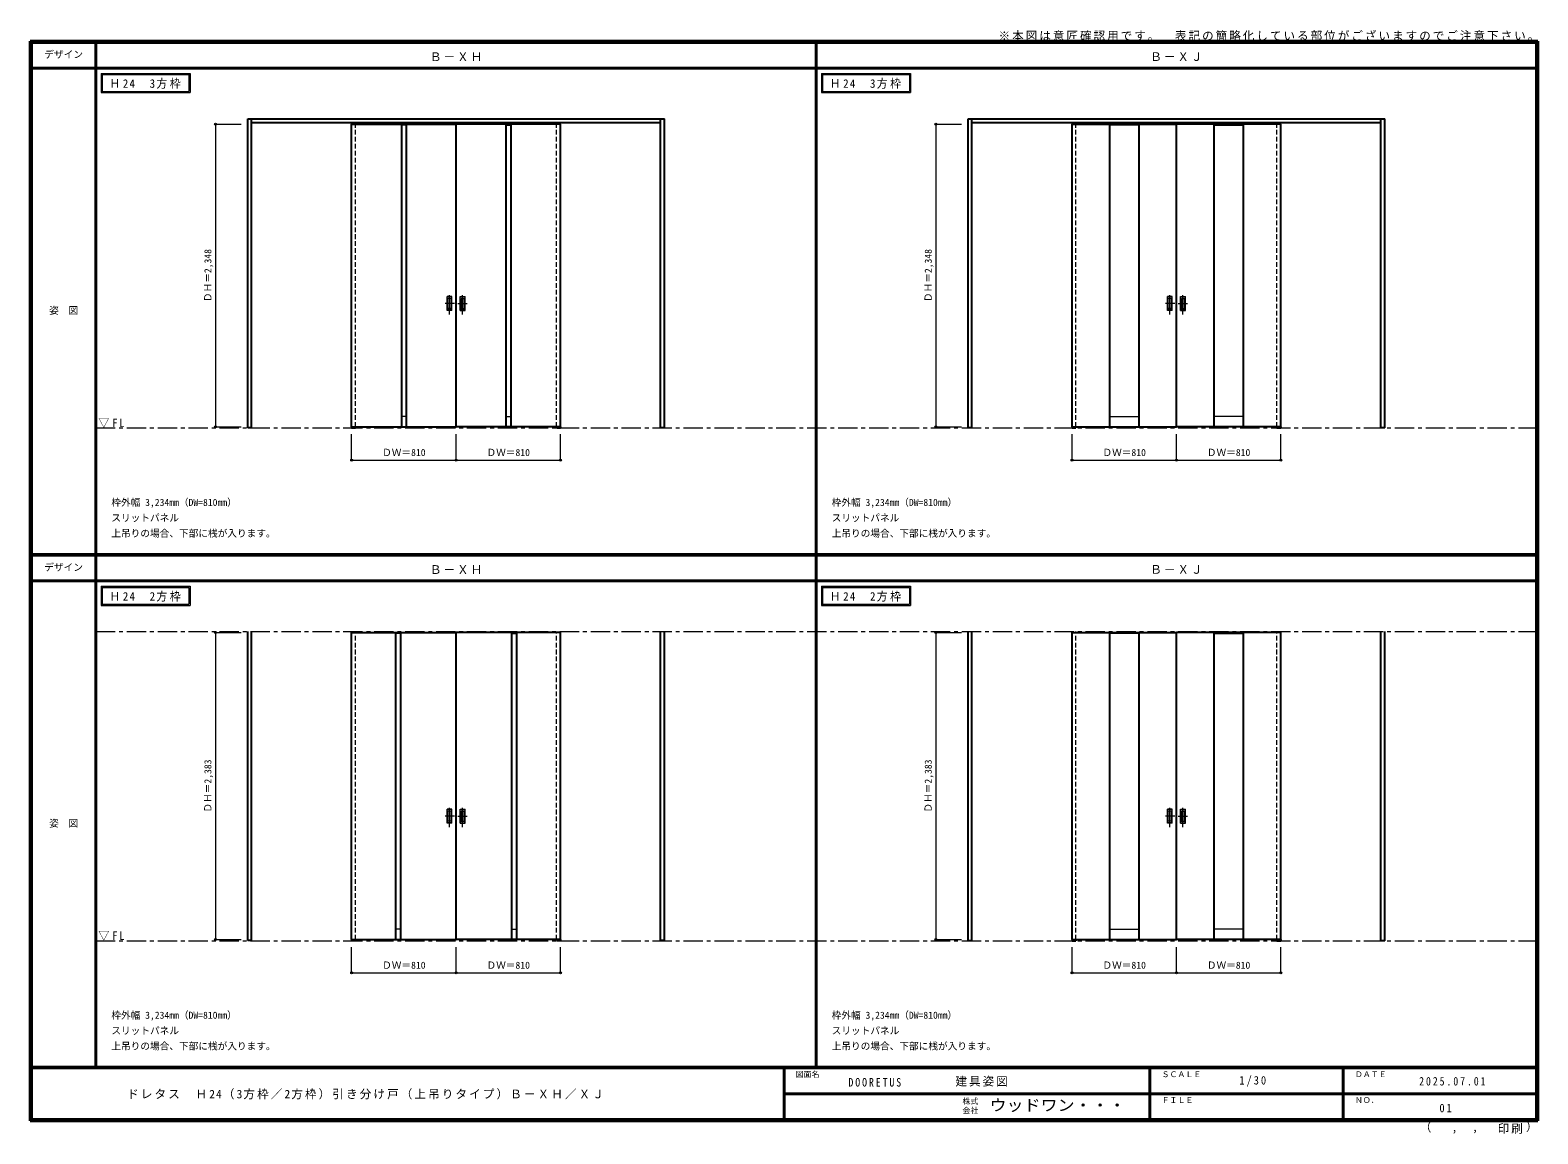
# Model space of a CAD drawing. Units: millimetres, scale not verified. Extents: x -6000 to 5700, y -4307 to 4260.
import ezdxf
from ezdxf.enums import TextEntityAlignment as Align

# ---------------------------------------------------------------- set-up
doc = ezdxf.new("R2010")
doc.units = ezdxf.units.MM
doc.header["$LTSCALE"] = 30
doc.header["$PDMODE"] = 32
doc.header["$PDSIZE"] = 15
doc.linetypes.add('CHAIN1', pattern=[8, 5, -1, 1, -1])
doc.linetypes.add('DASHED1', pattern=[1.8, 1.2, -0.6])
for name, color, linetype, lineweight in [('0-1_通り芯', 7, 'CHAIN1', 18), ('0-2_扉', 3, 'Continuous', 25), ('0-3_仕上げ', 7, 'Continuous', 18), ('0-4_枠', 3, 'Continuous', 25), ('0-6_引手', 7, 'Continuous', 18), ('0-A_文字', 7, 'Continuous', 18), ('0-B_寸法', 7, 'Continuous', 9), ('F-1_枠', 6, 'Continuous', 40)]:
    doc.layers.add(name, color=color, linetype=linetype, lineweight=lineweight)
doc.layers.add('F-A_文字', color=7, linetype='Continuous')
doc.styles.add('ＭＳ ゴシック', font='')
doc.styles.get('ＭＳ ゴシック').set_extended_font_data('MS Gothic')

msp = doc.modelspace()

# ---------------------------------------------------------------- linework, layer by layer
at = {"layer": '0-1_通り芯'}
for p, q in [((-5490, 1173), (5690, 1173)), ((-5490, -407.5), (5690, -407.5)), ((-5490, -2807.5), (5690, -2807.5))]:
    msp.add_line(p, q, dxfattribs=at)
at = {"layer": '0-2_扉', "color": 4, "linetype": 'DASHED1', "lineweight": 9}
for p, q in [((-3505, 1181), (-3505, 3543)), ((-3475, 1181), (-3475, 3543)), ((-3475, 1181.5), (-3475, 3529.5)), ((-1915, 1181), (-1915, 3543)), ((-1915, 1181.5), (-1915, 3529.5)), ((-1885, 1181), (-1885, 3543)), ((2085, 1181), (2085, 3543)), ((2115, 1181), (2115, 3543)), ((2115, 1181.5), (2115, 3529.5)), ((3675, 1181), (3675, 3543)), ((3675, 1181.5), (3675, 3529.5)), ((3705, 1181), (3705, 3543)), ((-3505, -2799), (-3505, -407.5)), ((-3475, -2799), (-3475, -407.5)), ((-3475, -2798.5), (-3475, -415.5)), ((-1915, -2799), (-1915, -407.5)), ((-1915, -2798.5), (-1915, -415.5)), ((-1885, -2799), (-1885, -407.5)), ((2085, -2799), (2085, -407.5)), ((2115, -2799), (2115, -407.5)), ((2115, -2798.5), (2115, -415.5)), ((3675, -2799), (3675, -407.5)), ((3675, -2798.5), (3675, -415.5)), ((3705, -2799), (3705, -407.5))]:
    msp.add_line(p, q, dxfattribs=at)
at = {"layer": '0-2_扉'}
for p, q in [((-3505, 3529.5), (-2695, 3529.5)), ((-3505, 1181.5), (-3505, 3529.5)), ((-1885, 3529.5), (-2695, 3529.5)), ((-2695, 1181.5), (-2695, 3529.5)), ((-1885, 1181.5), (-1885, 3529.5)), ((2085, 3529.5), (2895, 3529.5)), ((2085, 1181.5), (2085, 3529.5)), ((3705, 3529.5), (2895, 3529.5)), ((2895, 1181.5), (2895, 3529.5)), ((3705, 1181.5), (3705, 3529.5)), ((-3505, 1181.5), (-2695, 1181.5)), ((-3505, 1181.5), (-3505, 1173)), ((-3505, 1173), (-3475, 1173)), ((-3475, 1181.5), (-3475, 1173)), ((-1885, 1181.5), (-2695, 1181.5)), ((-1915, 1181.5), (-1915, 1173)), ((-1915, 1173), (-1885, 1173)), ((-1885, 1181.5), (-1885, 1173)), ((2085, 1181.5), (2895, 1181.5)), ((2085, 1181.5), (2085, 1173)), ((2085, 1173), (2115, 1173)), ((2115, 1181.5), (2115, 1173)), ((3705, 1181.5), (2895, 1181.5)), ((3675, 1181.5), (3675, 1173)), ((3675, 1173), (3705, 1173)), ((3705, 1181.5), (3705, 1173)), ((-3505, -415.5), (-2695, -415.5)), ((-3505, -2798.5), (-3505, -415.5)), ((-1885, -415.5), (-2695, -415.5)), ((-2695, -2798.5), (-2695, -415.5)), ((-1885, -2798.5), (-1885, -415.5)), ((2085, -415.5), (2895, -415.5)), ((2085, -2798.5), (2085, -415.5)), ((3705, -415.5), (2895, -415.5)), ((2895, -2798.5), (2895, -415.5)), ((3705, -2798.5), (3705, -415.5)), ((-3505, -2798.5), (-2695, -2798.5)), ((-3505, -2798.5), (-3505, -2807)), ((-3505, -2807), (-3475, -2807)), ((-3475, -2798.5), (-3475, -2807)), ((-1885, -2798.5), (-2695, -2798.5)), ((-1915, -2798.5), (-1915, -2807)), ((-1915, -2807), (-1885, -2807)), ((-1885, -2798.5), (-1885, -2807)), ((2085, -2798.5), (2895, -2798.5)), ((2085, -2798.5), (2085, -2807.5)), ((2085, -2807.5), (2115, -2807.5)), ((2115, -2798.5), (2115, -2807.5)), ((3705, -2798.5), (2895, -2798.5)), ((3675, -2798.5), (3675, -2807.5)), ((3675, -2807.5), (3705, -2807.5)), ((3705, -2798.5), (3705, -2807.5))]:
    msp.add_line(p, q, dxfattribs=at)
at = {"layer": '0-3_仕上げ', "color": 3, "lineweight": 25}
for p, q in [((-3119, 3529.5), (-3119, 1181.5)), ((-3081, 3529.5), (-3081, 1181.5)), ((-2309, 3529.5), (-2309, 1181.5)), ((-2271, 3529.5), (-2271, 1181.5)), ((2376, 3529.5), (2376, 1181.5)), ((2604, 3529.5), (2604, 1181.5)), ((3186, 3529.5), (3186, 1181.5)), ((3414, 3529.5), (3414, 1181.5)), ((-3164, -415.5), (-3164, -2798.5)), ((-3126, -415.5), (-3126, -2798.5)), ((-2264, -415.5), (-2264, -2798.5)), ((-2226, -415.5), (-2226, -2798.5)), ((2376, -415.5), (2376, -2798.5)), ((2604, -415.5), (2604, -2798.5)), ((3186, -415.5), (3186, -2798.5)), ((3414, -415.5), (3414, -2798.5))]:
    msp.add_line(p, q, dxfattribs=at)
at = {"layer": '0-3_仕上げ'}
for p, q in [((-3081, 3521.5), (-3119, 3521.5)), ((-2309, 3521.5), (-2271, 3521.5)), ((2604, 3521.5), (2376, 3521.5)), ((3186, 3521.5), (3414, 3521.5)), ((-3081, 1261.5), (-3119, 1261.5)), ((-2309, 1261.5), (-2271, 1261.5)), ((2376, 1261.5), (2604, 1261.5)), ((3414, 1261.5), (3186, 1261.5)), ((-3126, -423.5), (-3164, -423.5)), ((-2264, -423.5), (-2226, -423.5)), ((2604, -423.5), (2376, -423.5)), ((3186, -423.5), (3414, -423.5)), ((-3126, -2718.5), (-3164, -2718.5)), ((-2264, -2718.5), (-2226, -2718.5)), ((2376, -2718.5), (2604, -2718.5)), ((3414, -2718.5), (3186, -2718.5))]:
    msp.add_line(p, q, dxfattribs=at)
at = {"layer": '0-4_枠'}
for p, q in [((-4312, 3573), (-1078, 3573)), ((-4312, 1173), (-4312, 3573)), ((-4282, 1173), (-4282, 3573)), ((-4282, 3543), (-1108, 3543)), ((-1108, 1173), (-1108, 3573)), ((-1078, 1173), (-1078, 3573)), ((1278, 3573), (4512, 3573)), ((1278, 1173), (1278, 3573)), ((1308, 1173), (1308, 3573)), ((1308, 3543), (4482, 3543)), ((4482, 1173), (4482, 3573)), ((4512, 1173), (4512, 3573)), ((-4282, 1173), (-4312, 1173)), ((-1078, 1173), (-1108, 1173)), ((1308, 1173), (1278, 1173)), ((4512, 1173), (4482, 1173)), ((-4312, -2807), (-4312, -407.5)), ((-4282, -2807), (-4282, -407.5)), ((-1108, -2807), (-1108, -407.5)), ((-1078, -2807), (-1078, -407.5)), ((1278, -2807.5), (1278, -407.5)), ((1308, -2807.5), (1308, -407.5)), ((4482, -2807.5), (4482, -407.5)), ((4512, -2807.5), (4512, -407.5)), ((-4282, -2807), (-4312, -2807)), ((-1078, -2807), (-1108, -2807)), ((1308, -2807.5), (1278, -2807.5)), ((4512, -2807.5), (4482, -2807.5))]:
    msp.add_line(p, q, dxfattribs=at)
at = {"layer": '0-6_引手', "linetype": 'CHAIN1'}
for p, q in [((-2746, 2053.77), (-2746, 2224.62)), ((-2644, 2053.77), (-2644, 2224.62)), ((2844, 2053.77), (2844, 2224.62)), ((2946, 2053.77), (2946, 2224.62)), ((-2707.93, 2139), (-2780.44, 2139)), ((-2682.07, 2139), (-2609.56, 2139)), ((2882.07, 2139), (2809.56, 2139)), ((2907.93, 2139), (2980.43, 2139)), ((-2707.93, -1841), (-2780.44, -1841)), ((-2746, -1926.23), (-2746, -1755.38)), ((-2682.07, -1841), (-2609.56, -1841)), ((-2644, -1926.23), (-2644, -1755.38)), ((2882.07, -1841), (2809.56, -1841)), ((2844, -1926.23), (2844, -1755.38)), ((2907.93, -1841), (2980.43, -1841)), ((2946, -1926.23), (2946, -1755.38))]:
    msp.add_line(p, q, dxfattribs=at)
at = {"layer": '0-6_引手'}
for p, q in [((-2727, 2194), (-2765, 2194)), ((-2765, 2084), (-2765, 2194)), ((-2733.5, 2178), (-2758.5, 2178)), ((-2758.5, 2100), (-2758.5, 2178)), ((-2733.5, 2100), (-2733.5, 2178)), ((-2727, 2084), (-2727, 2194)), ((-2663, 2194), (-2625, 2194)), ((-2663, 2084), (-2663, 2194)), ((-2656.5, 2178), (-2631.5, 2178)), ((-2656.5, 2100), (-2656.5, 2178)), ((-2631.5, 2100), (-2631.5, 2178)), ((-2625, 2084), (-2625, 2194)), ((2863, 2194), (2825, 2194)), ((2825, 2084), (2825, 2194)), ((2856.5, 2178), (2831.5, 2178)), ((2831.5, 2100), (2831.5, 2178)), ((2856.5, 2100), (2856.5, 2178)), ((2863, 2084), (2863, 2194)), ((2927, 2194), (2965, 2194)), ((2927, 2084), (2927, 2194)), ((2933.5, 2178), (2958.5, 2178)), ((2933.5, 2100), (2933.5, 2178)), ((2958.5, 2100), (2958.5, 2178)), ((2965, 2084), (2965, 2194)), ((-2727, 2084), (-2765, 2084)), ((-2733.5, 2100), (-2758.5, 2100)), ((-2663, 2084), (-2625, 2084)), ((-2656.5, 2100), (-2631.5, 2100)), ((2863, 2084), (2825, 2084)), ((2856.5, 2100), (2831.5, 2100)), ((2927, 2084), (2965, 2084)), ((2933.5, 2100), (2958.5, 2100)), ((-2727, -1786), (-2765, -1786)), ((-2765, -1896), (-2765, -1786)), ((-2733.5, -1802), (-2758.5, -1802)), ((-2758.5, -1880), (-2758.5, -1802)), ((-2733.5, -1880), (-2733.5, -1802)), ((-2727, -1896), (-2727, -1786)), ((-2663, -1786), (-2625, -1786)), ((-2663, -1896), (-2663, -1786)), ((-2656.5, -1802), (-2631.5, -1802)), ((-2656.5, -1880), (-2656.5, -1802)), ((-2631.5, -1880), (-2631.5, -1802)), ((-2625, -1896), (-2625, -1786)), ((2863, -1786), (2825, -1786)), ((2825, -1896), (2825, -1786)), ((2856.5, -1802), (2831.5, -1802)), ((2831.5, -1880), (2831.5, -1802)), ((2856.5, -1880), (2856.5, -1802)), ((2863, -1896), (2863, -1786)), ((2927, -1786), (2965, -1786)), ((2927, -1896), (2927, -1786)), ((2933.5, -1802), (2958.5, -1802)), ((2933.5, -1880), (2933.5, -1802)), ((2958.5, -1880), (2958.5, -1802)), ((2965, -1896), (2965, -1786)), ((-2727, -1896), (-2765, -1896)), ((-2733.5, -1880), (-2758.5, -1880)), ((-2663, -1896), (-2625, -1896)), ((-2656.5, -1880), (-2631.5, -1880)), ((2863, -1896), (2825, -1896)), ((2856.5, -1880), (2831.5, -1880)), ((2927, -1896), (2965, -1896)), ((2933.5, -1880), (2958.5, -1880))]:
    msp.add_line(p, q, dxfattribs=at)
at = {"layer": '0-6_引手', "linetype": 'DASHED1'}
for p, q in [((-2762, 2088), (-2762, 2190)), ((-2628, 2088), (-2628, 2190)), ((2828, 2088), (2828, 2190)), ((2962, 2088), (2962, 2190)), ((-2730, 2088), (-2762, 2088)), ((-2660, 2088), (-2628, 2088)), ((2860, 2088), (2828, 2088)), ((2930, 2088), (2962, 2088)), ((-2762, -1892), (-2762, -1790)), ((-2628, -1892), (-2628, -1790)), ((2828, -1892), (2828, -1790)), ((2962, -1892), (2962, -1790)), ((-2730, -1892), (-2762, -1892)), ((-2660, -1892), (-2628, -1892)), ((2860, -1892), (2828, -1892)), ((2930, -1892), (2962, -1892))]:
    msp.add_line(p, q, dxfattribs=at)
for points in [[(-2730, 2088), (-2730, 2190), (-2762, 2190)], [(-2660, 2088), (-2660, 2190), (-2628, 2190)], [(2860, 2088), (2860, 2190), (2828, 2190)], [(2930, 2088), (2930, 2190), (2962, 2190)], [(-2730, -1892), (-2730, -1790), (-2762, -1790)], [(-2660, -1892), (-2660, -1790), (-2628, -1790)], [(2860, -1892), (2860, -1790), (2828, -1790)], [(2930, -1892), (2930, -1790), (2962, -1790)]]:
    msp.add_lwpolyline(points, dxfattribs=at)
at = {"layer": '0-A_文字'}
for p, q in [((-5450, 3925), (-5450, 3775)), ((-5440, 3915), (-5440, 3785)), ((-5440, 3915), (-4767.38, 3915)), ((-4767.38, 3915), (-4767.38, 3785)), ((140, 3925), (140, 3775)), ((150, 3915), (150, 3785)), ((150, 3915), (822.62, 3915)), ((822.62, 3915), (822.62, 3785)), ((-5450, 3775), (-4757.38, 3775)), ((-5440, 3785), (-4767.38, 3785)), ((140, 3775), (832.62, 3775)), ((150, 3785), (822.62, 3785)), ((-5450, -55.5), (-5450, -205.5)), ((-5440, -65.5), (-5440, -195.5)), ((-5440, -65.5), (-4767.38, -65.5)), ((-4767.38, -65.5), (-4767.38, -195.5)), ((140, -55.5), (140, -205.5)), ((150, -65.5), (150, -195.5)), ((150, -65.5), (822.62, -65.5)), ((822.62, -65.5), (822.62, -195.5)), ((-5450, -205.5), (-4757.38, -205.5)), ((-5440, -195.5), (-4767.38, -195.5)), ((140, -205.5), (832.62, -205.5)), ((150, -195.5), (822.62, -195.5))]:
    msp.add_line(p, q, dxfattribs=at)
for points in [[(-5450, 3925), (-4757.38, 3925), (-4757.38, 3775)], [(140, 3925), (832.62, 3925), (832.62, 3775)], [(-5450, -55.5), (-4757.38, -55.5), (-4757.38, -205.5)], [(140, -55.5), (832.62, -55.5), (832.62, -205.5)]]:
    msp.add_lwpolyline(points, dxfattribs=at)
at = {"layer": '0-B_寸法', "color": 4}
for p, q in [((-4562, 3529.5), (-4362, 3529.5)), ((-4562, 3529.5), (-4562, 1181.5)), ((1028, 3529.5), (1228, 3529.5)), ((1028, 3529.5), (1028, 1181.5)), ((-4562, 1181.5), (-4362, 1181.5)), ((1028, 1181.5), (1228, 1181.5)), ((-3505, 923), (-3505, 1123)), ((-2695, 923), (-2695, 1123)), ((-1885, 923), (-1885, 1123)), ((2085, 923), (2085, 1123)), ((2895, 923), (2895, 1123)), ((3705, 923), (3705, 1123)), ((-3505, 923), (-1885, 923)), ((2085, 923), (3705, 923)), ((-4562, -415.5), (-4362, -415.5)), ((-4562, -415.5), (-4562, -2798.5)), ((1028, -415.5), (1228, -415.5)), ((1028, -415.5), (1028, -2798.5)), ((-4562, -2798.5), (-4362, -2798.5)), ((1028, -2798.5), (1228, -2798.5)), ((-3505, -3057), (-3505, -2857)), ((-2695, -3057), (-2695, -2857)), ((-1885, -3057), (-1885, -2857)), ((2085, -3057), (2085, -2857)), ((2895, -3057), (2895, -2857)), ((3705, -3057), (3705, -2857)), ((-3505, -3057), (-1885, -3057)), ((2085, -3057), (3705, -3057))]:
    msp.add_line(p, q, dxfattribs=at)
at = {"layer": '0-B_寸法'}
for p in [(-4562, 3529.5), (1028, 3529.5), (-4562, 1181.5), (1028, 1181.5), (-3505, 923), (-2695, 923), (-1885, 923), (2085, 923), (2895, 923), (3705, 923), (-4562, -415.5), (1028, -415.5), (-4562, -2798.5), (1028, -2798.5), (-3505, -3057), (-2695, -3057), (-1885, -3057), (2085, -3057), (2895, -3057), (3705, -3057)]:
    msp.add_point(p, dxfattribs=at)
at = {"layer": 'F-1_枠'}
for p, q in [((-6000, 4175), (5700, 4175)), ((-6000, 4175), (-6000, -4205)), ((-6000, 4170), (5700, 4170)), ((-6000, 4165), (5700, 4165)), ((-5995, 4175), (-5995, -4205)), ((-5990, 4175), (-5990, -4205)), ((-5490, 4175), (-5490, -3790)), ((100, -3790), (100, 4175)), ((5690, 4175), (5690, -4205)), ((5695, 4175), (5695, -4205)), ((5700, 4175), (5700, -4205)), ((-6000, 3965), (5700, 3965)), ((-6000, 190.5), (5700, 190.5)), ((-6000, 187.5), (5700, 187.5)), ((-6000, 184.5), (5700, 184.5)), ((-6000, -15.5), (5700, -15.5)), ((5700, -3790), (-6000, -3790)), ((5700, -3795), (-6000, -3795)), ((-150, -3795), (-150, -4195)), ((2690, -3795), (2690, -4195)), ((4190, -3795), (4190, -4195)), ((-150, -3995), (5690, -3995.01)), ((5700, -4195), (-6000, -4195)), ((5700, -4200), (-6000, -4200)), ((5700, -4205), (-6000, -4205))]:
    msp.add_line(p, q, dxfattribs=at)

# ---------------------------------------------------------------- texts
at = {"layer": '0-A_文字', "style": 'ＭＳ ゴシック'}
for s, p in [('枠外幅 3,234mm（DW=810mm）', (-5370, 550.5)), ('枠外幅 3,234mm（DW=810mm）', (220, 550.5)), ('スリットパネル', (-5370, 430.5)), ('スリットパネル', (220, 430.5)), ('上吊りの場合、下部に桟が入ります。', (-5370, 310.5)), ('上吊りの場合、下部に桟が入ります。', (220, 310.5)), ('枠外幅 3,234mm（DW=810mm）', (-5370, -3430)), ('枠外幅 3,234mm（DW=810mm）', (220, -3430)), ('スリットパネル', (-5370, -3550)), ('スリットパネル', (220, -3550)), ('上吊りの場合、下部に桟が入ります。', (-5370, -3670)), ('上吊りの場合、下部に桟が入ります。', (220, -3670))]:
    msp.add_text(s, height=54.99, dxfattribs=at).set_placement(p, align=Align.BOTTOM_LEFT)
at = {"layer": '0-A_文字', "char_height": 65.98, "attachment_point": 7, "style": 'ＭＳ ゴシック'}
for s, insert in [('\\T1.17;※本図は意匠確認用です。\u3000表記の簡略化している部位がございますのでご注意下さい。', (1515, 4175)), ('\\T1.17;Ｂ－ＸＨ', (-2897.5, 4020)), ('\\T1.17;Ｂ－ＸＪ', (2692.5, 4020)), ('\\T1.22;\\W0.95;Ｈ24\u30003方枠', (-5385.34, 3805)), ('\\T1.22;\\W0.95;Ｈ24\u30003方枠', (204.66, 3805)), ('\\T1.26;\\W0.95;▽FL', (-5471.25, 1173)), ('\\T1.17;Ｂ－ＸＨ', (-2897.5, 39.5)), ('\\T1.17;Ｂ－ＸＪ', (2692.5, 39.5)), ('\\T1.22;\\W0.95;Ｈ24\u30002方枠', (-5385.34, -175.5)), ('\\T1.22;\\W0.95;Ｈ24\u30002方枠', (204.66, -175.5)), ('\\T1.26;\\W0.95;▽FL', (-5471.25, -2807.5))]:
    msp.add_mtext(s, dxfattribs=dict(at, insert=insert))
at = {"layer": '0-B_寸法', "style": 'ＭＳ ゴシック'}
for s, p in [('ＤＨ＝2,348', (-4577, 2149.25)), ('ＤＨ＝2,348', (1013, 2149.25)), ('ＤＨ＝2,383', (-4577, -1813.25)), ('ＤＨ＝2,383', (1013, -1813.25))]:
    msp.add_text(s, height=54.99, rotation=90, dxfattribs=at).set_placement(p, align=Align.BOTTOM_LEFT)
for p in [(-3268.75, 938), (-2458.75, 938), (2321.25, 938), (3131.25, 938), (-3268.75, -3042), (-2458.75, -3042), (2321.25, -3042), (3131.25, -3042)]:
    msp.add_text('ＤＷ＝810', height=54.99, dxfattribs=at).set_placement(p, align=Align.BOTTOM_LEFT)
at = {"layer": 'F-A_文字', "style": 'ＭＳ ゴシック'}
for s, height, p in [('デザイン', 54.99, (-5890, 4027.5)), ('姿\u3000図', 54.99, (-5852.5, 2040.25)), ('デザイン', 54.99, (-5890, 47)), ('姿\u3000図', 54.99, (-5852.5, -1940.25)), ('図面名', 43.99, (-60, -3880)), ('ＳＣＡＬＥ', 43.99, (2780, -3880)), ('ＤＡＴＥ', 43.99, (4280, -3880)), ('株式', 43.99, (1235, -4089)), ('ＦＩＬＥ', 43.99, (2780, -4080)), ('ＮＯ．', 43.99, (4280, -4080)), ('会社', 43.99, (1235, -4161)), ('（', 65.98, (4784.03, -4308.31)), ('）', 65.98, (5608.4, -4304.13)), (',', 65.98, (5031.28, -4308.31)), (',', 65.98, (5190.2, -4305.53))]:
    msp.add_text(s, height=height, dxfattribs=at).set_placement(p, align=Align.BOTTOM_LEFT)
at = {"layer": 'F-A_文字', "style": 'ＭＳ ゴシック', "width": 1.1}
msp.add_text('ウッドワン・・・', height=87.98, dxfattribs=at).set_placement((1445, -4155), align=Align.BOTTOM_LEFT)
at = {"layer": 'F-A_文字', "char_height": 65.98, "attachment_point": 7, "style": 'ＭＳ ゴシック'}
for s, insert in [('\\T1.17;建具姿図', (1180.42, -3940)), ('\\T1.38;\\W0.9;1/30', (3383.75, -3940)), ('\\T1.18;ドレタス\u3000Ｈ24（3方枠／2方枠）引き分け戸（上吊りタイプ）Ｂ－ＸＨ／ＸＪ', (-5247.55, -4040)), ('\\T1.39;\\W0.85;DOORETUS', (350, -3940.79)), ('\\T1.39;\\W0.85;2025.07.01', (4778.75, -3932.5)), ('\\T1.36;\\W0.9;01', (4936.25, -4140)), ('\\T1.17;印刷', (5388.15, -4306.92))]:
    msp.add_mtext(s, dxfattribs=dict(at, insert=insert))

doc.saveas('drawing.dxf')
